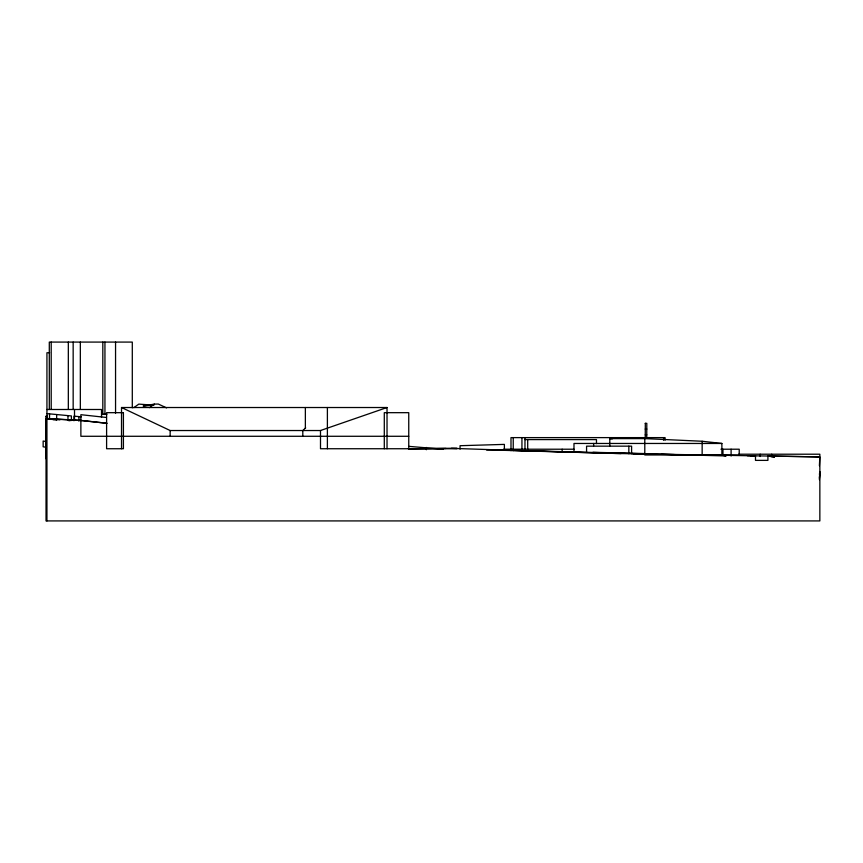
<?xml version="1.0" encoding="UTF-8"?>
<svg xmlns="http://www.w3.org/2000/svg" width="863" height="863" viewBox="0 0 863 863"><rect width="100%" height="100%" fill="white"/><g stroke="black" fill="none" stroke-linecap="round" stroke-linejoin="round"><path stroke-width="1.29" d="M46.095 446.635L46.084 458.566L46.063 457.67M46.084 458.523L46.084 456.969M503.582 450.184L504.391 449.86L486.635 450.065M621.047 453.571L493.809 450.055L497.746 449.601M107.174 423.291L80.874 420.443L46.947 418.479L50.906 418.987M819.397 479.677L819.85 471.921L819.397 474.38M819.397 478.231L819.85 471.921M46.03 416.279L46.958 416.074L46.03 416.279L46.03 520.918L819.85 520.918L819.85 454.208L738.642 454.208M133.841 407.638L138.792 404.121L153.927 405.2M149.407 407.638L154.358 404.121L158.274 404.035L166.591 407.886M305.675 427.854L302.805 430.529L302.805 436.279M121.521 448.738L121.521 407.519L170.151 430.529L320.497 430.529L387.023 407.519L387.023 448.738M154.358 404.121L143.15 405.998L149.137 405.556M642.148 454.272L651.338 454.175M750.616 456.096L755.492 455.847L755.492 460.378L767.919 460.378L767.919 456.031L747.358 455.729M504.391 449.86L500.022 450.055M644.79 453.56L592.978 452.298M497.735 449.882L451.371 448.339M446.106 448.447L408.76 448.706L408.749 412.676L384.294 412.676L384.294 448.738M408.749 448.738L456.905 448.199M49.623 352.751L46.936 352.751L46.936 520.918M121.521 407.519L387.023 407.519M46.936 409.494L101.521 409.494L101.521 417.455M101.618 414.229L106.893 414.229M645.244 423.323L646.808 423.323L646.732 438.285M645.244 429.084L646.808 429.084M645.244 434.833L646.808 434.833M408.749 436.279L80.874 436.279L80.874 414.693L105.588 417.379M609.796 446.009L609.796 438.609L644.79 438.609L702.148 441.252L721.878 443.463L721.878 454.963M524.974 439.591L596.473 439.591L596.473 443.604M721.878 443.463L573.981 443.463L573.981 452.406M456.905 448.738L320.497 448.738L320.497 430.529M503.571 449.213L574.014 449.213M720.95 449.213L739.224 449.213L739.224 454.963L644.79 454.963L644.79 438.609M819.397 465.718L819.85 456.905L767.919 456.031L818.955 456.883M408.404 448.717L411.834 448.738M755.492 455.847L615.427 453.453L504.38 450.141L504.38 444.391L460.055 445.707L460.055 449.159M674.24 454.585L661.155 454.359M687.336 454.801L702.655 455.049M632.913 453.819L644.79 454.057M504.38 450.141L725.675 455.934M46.936 418.76L46.03 418.728L80.874 420.443L105.588 423.129M443.474 449.256L409.062 446.376M46.947 413.614L71.402 415.944L71.402 420.54M59.881 419.85L57.519 419.645M68.511 420.583L70.14 420.723M81.37 416.807L73.959 416.16L73.959 420.756M56.602 419.569L55.232 419.44M56.58 419.85L51.392 419.332M55.232 419.407L54.024 419.289M55.221 419.688L53.409 419.235M53.7 419.547L51.402 419.04M53.118 419.213L52.535 419.148M52.524 419.44L51.661 419.353M609.796 438.609L612.266 438.889M48.382 418.933L47.886 418.544L48.652 418.965M45.642 441.457L43.15 441.036L43.15 446.786L45.642 447.207M726.031 456.009L722.967 455.362L722.967 449.213M46.084 426.333L46.073 418.188L46.084 423.01M46.095 429.019L46.095 430.346M46.063 456.484L46.063 458.609M46.084 425.276L46.063 456.656M771.727 454.208L771.727 456.516M760.195 454.208L760.195 456.516M731.101 449.213L731.101 456.02M702.148 441.252L702.148 454.963M665.06 440.227L665.06 437.617L510.993 437.617L510.993 450.68M663.582 437.617L663.582 440.227M645.319 423.323L645.244 438.285M631.597 453.701L631.597 446.16L586.57 446.16L586.57 452.449M628.836 446.16L628.836 453.701M593.625 443.463L593.625 446.009M562.158 449.213L562.158 451.511M527.703 439.591L527.703 450.303M524.974 437.617L524.974 450.68M521.942 437.617L521.942 450.68M513.237 437.617L513.237 450.68M426.322 447.444L426.322 449.742M327.39 407.519L327.39 448.738M305.362 407.519L305.362 428.436M170.151 430.529L170.151 436.279M132.298 407.843L132.298 342.082L49.299 342.082L49.299 409.181M115.556 342.082L115.556 413.215M104.941 342.082L104.941 414.553M102.816 342.082L102.816 414.553M80.335 342.082L80.335 409.181M78.9 416.592L78.9 421.187M74.509 409.494L74.509 420.108M73.161 342.082L73.161 409.181M68.328 342.082L68.328 409.181M67.972 415.664L67.972 420.259M56.645 414.65L56.645 420.4M51.208 342.082L51.208 409.181M49.547 413.927L49.547 418.523M54.078 419.547A73.528 2.05 2.5 0 1 53.247 419.472M123.409 412.676L106.602 412.676L106.602 448.738L123.409 448.738L123.409 412.676M774.456 457.045L770.54 456.441L774.435 457.034M46.969 418.987L46.969 417.811L46.969 418.933"/></g></svg>
